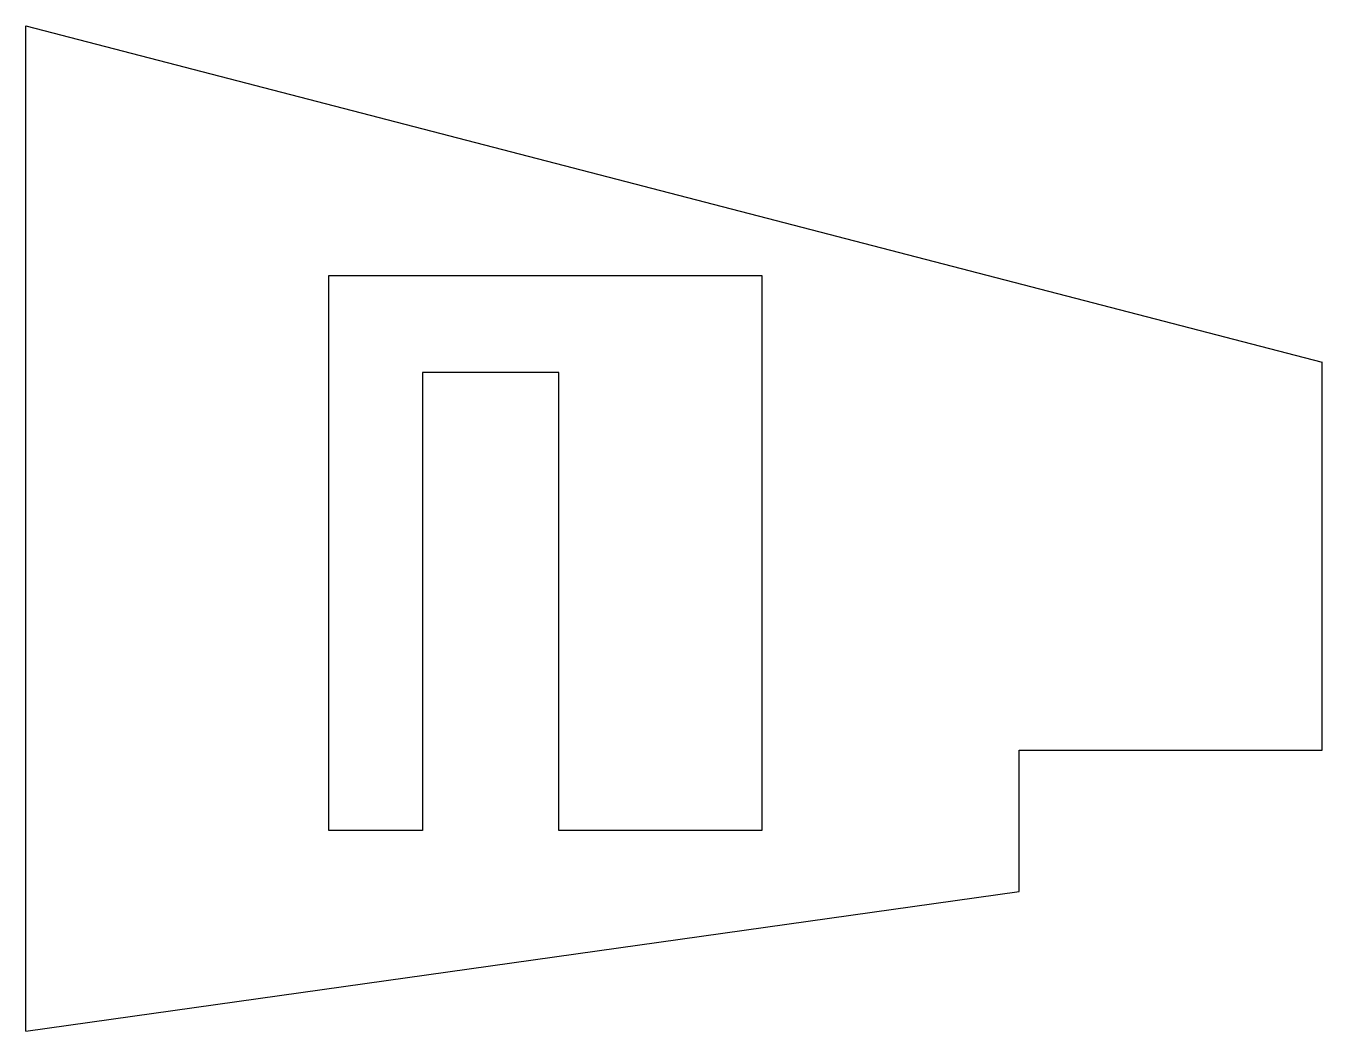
# Model space of a CAD drawing. Header units: inches. Extents: x 0 to 42.8, y 0 to 33.2.
import ezdxf

# ---------------------------------------------------------------- set-up
doc = ezdxf.new("R2010")
doc.units = ezdxf.units.IN
doc.header["$MEASUREMENT"] = 0

msp = doc.modelspace()

# ---------------------------------------------------------------- linework, layer by layer
for p, q in [((0, 33.19), (42.8, 22.09)), ((10, 6.62), (10, 24.95)), ((10, 24.95), (24.3, 24.95)), ((24.3, 24.95), (24.3, 6.62)), ((42.8, 9.28), (42.8, 22.09)), ((17.6, 21.75), (13.1, 21.75)), ((13.1, 21.75), (13.1, 6.62)), ((17.6, 6.62), (17.6, 21.75)), ((32.8, 4.61), (32.8, 9.28)), ((32.8, 9.28), (42.8, 9.28)), ((13.1, 6.62), (10, 6.62)), ((24.3, 6.62), (17.6, 6.62)), ((0, 0), (32.8, 4.61))]:
    msp.add_line(p, q)
msp.add_lwpolyline([(0, 0), (0, 33.19)])

doc.saveas('drawing.dxf')
